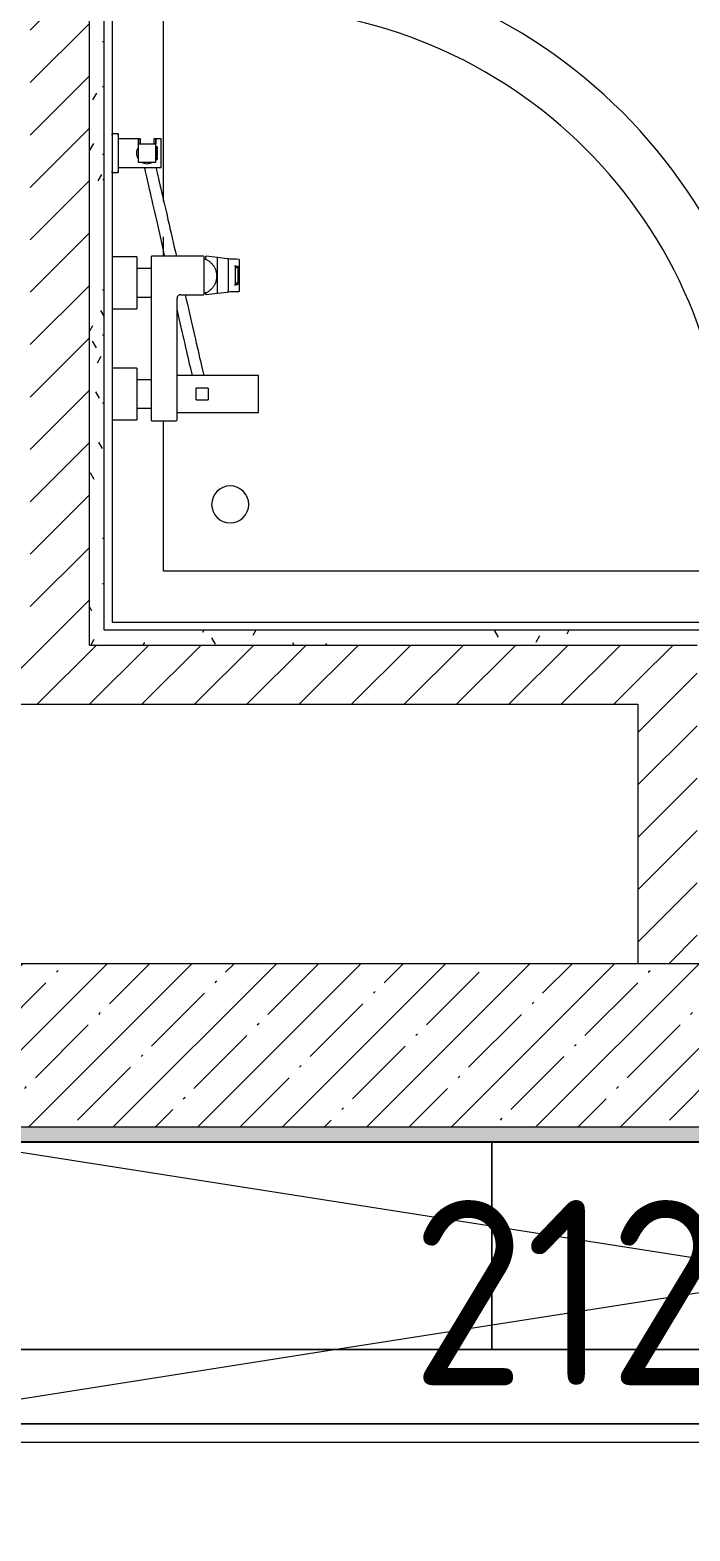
# Model space of a CAD drawing. Header units: millimetres. Extents: x 81382 to 274764, y -8553 to 29000.
# Drawn here: x 112160 to 113050, y 4634 to 6660 of the extents above; entities that cross this region are included whole.
import ezdxf

# ---------------------------------------------------------------- set-up
doc = ezdxf.new("R2010")
doc.units = ezdxf.units.MM
for name, color, linetype, lineweight in [('A-ANNO-DIMS', 7, 'Continuous', 9), ('A-ANNO-DIMS-100', 7, 'Continuous', 9), ('A-WALL', 7, 'Continuous', 9), ('I-WALL', 7, 'Continuous', 9), ('P-SANR-FIXT', 7, 'Continuous', 9)]:
    doc.layers.add(name, color=color, linetype=linetype, lineweight=lineweight)
for name, color, linetype, lineweight, true_color in [('A-WALL-1', 7, 'Continuous', 9, 0x3c3c3c), ('A-WALL-FNSH-1', 7, 'Continuous', 9, 0x3c3c3c), ('I-FURN-1', 7, 'Continuous', 9, 0xf0f0f0)]:
    doc.layers.add(name, color=color, linetype=linetype, lineweight=lineweight, true_color=true_color)
doc.styles.add('ISOCPEUR', font='isocpeur.ttf', dxfattribs={"width": 0.9, "height": 250})
doc.dimstyles.new('ISO-2_5_0_9К_БОЛЬШОЙ', dxfattribs={"dimscale": 304.8, "dimtxt": 248.995294, "dimasz": 0.492126, "dimexe": 0.393701, "dimexo": 0.984252, "dimgap": 0, "dimtad": 1, "dimdec": 0, "dimrnd": 10, "dimzin": 0, "dimdsep": 46, "dimtxsty": 'ISOCPEUR', "dimblk1": 'OBLIQUE', "dimblk2": 'OBLIQUE', "dimsah": 1, "dimcen": 0.09, "dimdle": 0.393701, "dimazin": 0, "dimtfac": 1, "dimtdec": 4, "dimtix": 1, "dimtmove": 0, "dimatfit": 3, "dimfxl": 1, "dimtvp": 1, "dimtolj": 1, "dimtzin": 0, "dimarcsym": 2})
pattern_1 = [(45, (0, 0), (-35.35534, 35.35534), [])]
pattern_2 = [(0, (0, 0), (121.92, 30.48), [10.058, -81.382, 10.058, -81.382, -487.68]), (0, (0, 0), (121.92, 30.48), [-182.88, 10.058, -172.822, 10.058, -81.382, -213.36]), (0, (0, 0), (121.92, 30.48), [-457.2, 10.058, -50.902, 10.058, -142.342]), (120, (45.72, 15.24), (-87.356454, 90.345817), [10.058, -81.382, 10.058, -81.382, -487.68]), (120, (45.72, 15.24), (-87.356454, 90.345817), [-182.88, 10.058, -172.822, 10.058, -81.382, -213.36]), (120, (45.72, 15.24), (-87.356454, 90.345817), [-457.2, 10.058, -50.902, 10.058, -142.342]), (240, (60.96, 76.2), (-34.563546, -120.825817), [10.058, -81.382, 10.058, -81.382, -487.68]), (240, (60.96, 76.2), (-34.563546, -120.825817), [-182.88, 10.058, -172.822, 10.058, -81.382, -213.36]), (240, (60.96, 76.2), (-34.563546, -120.825817), [-457.2, 10.058, -50.902, 10.058, -142.342])]

# ---------------------------------------------------------------- blocks, each defined once
blk = doc.blocks.new('Шкаф параметрический - 1_33-25588469-План размещения напольных электротехнических лючков и розеток 3 этажа в осях 23-33')
at = {"layer": 'I-FURN-1'}
for p, q in [((0, 380.8), (0, 100)), ((0, 100), (0, 380.8)), ((122.3, 380.8), (1912.5, 100)), ((637.5, 100), (2427.7, 380.8)), ((2550, 100), (2550, 380.8)), ((2550, 380.8), (2550, 100)), ((0, 0), (637.5, 100)), ((0, 100), (0, 0)), ((0, 0), (0, 100)), ((1912.5, 100), (2550, 0)), ((2550, 0), (2550, 100)), ((2550, 100), (2550, 0)), ((0, 0), (2550, 0)), ((2550, 0), (0, 0))]:
    blk.add_line(p, q, dxfattribs=at)
blk = doc.blocks.new('поддон угловой - 900х900-V168-План размещения напольных электротехнических лючков и розеток 3 этажа в осях 23-33')
at = {"layer": 'P-SANR-FIXT'}
for p, q in [((-270, 450), (-449, 450)), ((-380, 119.7), (-380, 380)), ((-380, 380), (-270, 380)), ((-380, 45), (-380, 71)), ((-380, -380), (-380, -177)), ((380, -270), (380, -380)), ((450, -291.4), (450, -270)), ((380, -380), (-380, -380)), ((371, -450), (415.1, -450))]:
    blk.add_line(p, q, dxfattribs=at)
for centre, radius, start, end in [((-270, -270), 720, 360, 90), ((-270, -270), 650, 0, 90), ((-290, -290), 25, 90, 270), ((-290, -290), 25, 270, 90)]:
    blk.add_arc(centre, radius, start, end, dxfattribs=at)
blk = doc.blocks.new('Смеситель для ванны с душевым гарнитуром - Смеситель для ванны с душевым гарнитуром-V169-План размещения напольных электротехнических лючков и розеток 3 этажа в осях 23-33')
at = {"layer": 'P-SANR-FIXT'}
for p, q in [((112279, 6519.8), (112271, 6519.8)), ((112271, 6518.2), (112271, 6519.8)), ((112271, 6519.8), (112271, 6518.2)), ((112279, 6518.2), (112279, 6519.8)), ((112279, 6519.8), (112279, 6518.2)), ((112279, 6518.2), (112279, 6469.4)), ((112306.3, 6513.1), (112279, 6513.1)), ((112329.8, 6505.8), (112305.8, 6505.8)), ((112305.8, 6505.8), (112305.8, 6481.8)), ((112308.3, 6513.1), (112306.3, 6513.1)), ((112306.3, 6513.1), (112306.3, 6505.8)), ((112306.3, 6505.8), (112306.3, 6513.1)), ((112308.8, 6505.8), (112308.8, 6512.6)), ((112326.8, 6512.6), (112326.8, 6505.8)), ((112329.5, 6513.1), (112327.3, 6513.1)), ((112329.5, 6505.8), (112329.5, 6513.1)), ((112337, 6513.1), (112329.5, 6513.1)), ((112329.5, 6513.1), (112329.5, 6505.8)), ((112329.8, 6481.8), (112329.8, 6505.8)), ((112331.3, 6502.2), (112329.8, 6502.2)), ((112331.3, 6502.2), (112329.8, 6502.2)), ((112331.3, 6502.2), (112329.8, 6502.2)), ((112331.3, 6502.2), (112329.8, 6502.2)), ((112331.3, 6502.2), (112329.8, 6502.2)), ((112331.3, 6502.2), (112329.8, 6502.2)), ((112331.3, 6502.2), (112329.8, 6502.2)), ((112331.3, 6502.2), (112329.8, 6502.2)), ((112331.3, 6502.2), (112331.3, 6499)), ((112331.3, 6499), (112331.3, 6502.2)), ((112331.3, 6502.2), (112331.3, 6499)), ((112331.3, 6499), (112331.3, 6502.2)), ((112331.3, 6502.2), (112331.3, 6499)), ((112331.3, 6499), (112331.3, 6502.2)), ((112331.3, 6502.2), (112331.3, 6499)), ((112331.3, 6499), (112331.3, 6502.2)), ((112331.3, 6502.2), (112331.3, 6499)), ((112331.3, 6499), (112331.3, 6502.2)), ((112331.3, 6502.2), (112331.3, 6499)), ((112331.3, 6499), (112331.3, 6502.2)), ((112331.3, 6502.2), (112331.3, 6499)), ((112331.3, 6499), (112331.3, 6502.2)), ((112331.3, 6502.2), (112331.3, 6499)), ((112331.3, 6499), (112331.3, 6502.2)), ((112337, 6474.6), (112337, 6513.1)), ((112329.8, 6499), (112331.3, 6499)), ((112329.8, 6499), (112331.3, 6499)), ((112329.8, 6499), (112331.3, 6499)), ((112329.8, 6499), (112331.3, 6499)), ((112329.8, 6499), (112331.3, 6499)), ((112329.8, 6499), (112331.3, 6499)), ((112329.8, 6499), (112331.3, 6499)), ((112329.8, 6499), (112331.3, 6499)), ((112331.3, 6497.7), (112329.8, 6497.7)), ((112331.3, 6497.7), (112329.8, 6497.7)), ((112331.3, 6497.7), (112329.8, 6497.7)), ((112331.3, 6497.7), (112329.8, 6497.7)), ((112331.3, 6497.7), (112329.8, 6497.7)), ((112331.3, 6497.7), (112329.8, 6497.7)), ((112331.3, 6497.7), (112329.8, 6497.7)), ((112331.3, 6497.7), (112329.8, 6497.7)), ((112329.8, 6494.5), (112331.3, 6494.5)), ((112329.8, 6494.5), (112331.3, 6494.5)), ((112329.8, 6494.5), (112331.3, 6494.5)), ((112329.8, 6494.5), (112331.3, 6494.5)), ((112329.8, 6494.5), (112331.3, 6494.5)), ((112329.8, 6494.5), (112331.3, 6494.5)), ((112329.8, 6494.5), (112331.3, 6494.5)), ((112329.8, 6494.5), (112331.3, 6494.5)), ((112331.3, 6493.2), (112329.8, 6493.2)), ((112331.3, 6493.2), (112329.8, 6493.2)), ((112331.3, 6493.2), (112329.8, 6493.2)), ((112331.3, 6493.2), (112329.8, 6493.2)), ((112331.3, 6493.2), (112329.8, 6493.2)), ((112331.3, 6493.2), (112329.8, 6493.2)), ((112331.3, 6493.2), (112329.8, 6493.2)), ((112331.3, 6493.2), (112329.8, 6493.2)), ((112329.8, 6490), (112331.3, 6490)), ((112329.8, 6490), (112331.3, 6490)), ((112329.8, 6490), (112331.3, 6490)), ((112329.8, 6490), (112331.3, 6490)), ((112329.8, 6490), (112331.3, 6490)), ((112329.8, 6490), (112331.3, 6490)), ((112329.8, 6490), (112331.3, 6490)), ((112329.8, 6490), (112331.3, 6490)), ((112331.3, 6488.6), (112329.8, 6488.6)), ((112331.3, 6488.6), (112329.8, 6488.6)), ((112331.3, 6488.6), (112329.8, 6488.6)), ((112331.3, 6488.6), (112329.8, 6488.6)), ((112331.3, 6488.6), (112329.8, 6488.6)), ((112331.3, 6488.6), (112329.8, 6488.6)), ((112331.3, 6488.6), (112329.8, 6488.6)), ((112331.3, 6488.6), (112329.8, 6488.6)), ((112329.8, 6485.4), (112331.3, 6485.4)), ((112329.8, 6485.4), (112331.3, 6485.4)), ((112329.8, 6485.4), (112331.3, 6485.4)), ((112329.8, 6485.4), (112331.3, 6485.4)), ((112329.8, 6485.4), (112331.3, 6485.4)), ((112329.8, 6485.4), (112331.3, 6485.4)), ((112329.8, 6485.4), (112331.3, 6485.4)), ((112329.8, 6485.4), (112331.3, 6485.4)), ((112331.3, 6497.7), (112331.3, 6494.5)), ((112331.3, 6494.5), (112331.3, 6497.7)), ((112331.3, 6497.7), (112331.3, 6494.5)), ((112331.3, 6494.5), (112331.3, 6497.7)), ((112331.3, 6497.7), (112331.3, 6494.5)), ((112331.3, 6494.5), (112331.3, 6497.7)), ((112331.3, 6497.7), (112331.3, 6494.5)), ((112331.3, 6494.5), (112331.3, 6497.7)), ((112331.3, 6497.7), (112331.3, 6494.5)), ((112331.3, 6494.5), (112331.3, 6497.7)), ((112331.3, 6497.7), (112331.3, 6494.5)), ((112331.3, 6494.5), (112331.3, 6497.7)), ((112331.3, 6497.7), (112331.3, 6494.5)), ((112331.3, 6494.5), (112331.3, 6497.7)), ((112331.3, 6497.7), (112331.3, 6494.5)), ((112331.3, 6494.5), (112331.3, 6497.7)), ((112331.3, 6493.2), (112331.3, 6490)), ((112331.3, 6490), (112331.3, 6493.2)), ((112331.3, 6493.2), (112331.3, 6490)), ((112331.3, 6490), (112331.3, 6493.2)), ((112331.3, 6493.2), (112331.3, 6490)), ((112331.3, 6490), (112331.3, 6493.2)), ((112331.3, 6493.2), (112331.3, 6490)), ((112331.3, 6490), (112331.3, 6493.2)), ((112331.3, 6493.2), (112331.3, 6490)), ((112331.3, 6490), (112331.3, 6493.2)), ((112331.3, 6493.2), (112331.3, 6490)), ((112331.3, 6490), (112331.3, 6493.2)), ((112331.3, 6493.2), (112331.3, 6490)), ((112331.3, 6490), (112331.3, 6493.2)), ((112331.3, 6493.2), (112331.3, 6490)), ((112331.3, 6490), (112331.3, 6493.2)), ((112331.3, 6488.6), (112331.3, 6485.4)), ((112331.3, 6485.4), (112331.3, 6488.6)), ((112331.3, 6488.6), (112331.3, 6485.4)), ((112331.3, 6485.4), (112331.3, 6488.6)), ((112331.3, 6488.6), (112331.3, 6485.4)), ((112331.3, 6485.4), (112331.3, 6488.6)), ((112331.3, 6488.6), (112331.3, 6485.4)), ((112331.3, 6485.4), (112331.3, 6488.6)), ((112331.3, 6488.6), (112331.3, 6485.4)), ((112331.3, 6485.4), (112331.3, 6488.6)), ((112331.3, 6488.6), (112331.3, 6485.4)), ((112331.3, 6485.4), (112331.3, 6488.6)), ((112331.3, 6488.6), (112331.3, 6485.4)), ((112331.3, 6485.4), (112331.3, 6488.6)), ((112331.3, 6488.6), (112331.3, 6485.4)), ((112331.3, 6485.4), (112331.3, 6488.6)), ((112271, 6469.4), (112271, 6467.8)), ((112271, 6467.8), (112271, 6469.4)), ((112271, 6467.8), (112279, 6467.8)), ((112279, 6474.6), (112337, 6474.6)), ((112279, 6469.4), (112279, 6467.8)), ((112279, 6467.8), (112279, 6469.4)), ((112305.8, 6481.8), (112329.8, 6481.8)), ((112304, 6353.8), (112271, 6353.8)), ((112304, 6353.8), (112271, 6353.8)), ((112304, 6353.8), (112304, 6283.8)), ((112304, 6353.8), (112304, 6283.8)), ((112323.3, 6353.8), (112323.3, 6133.8)), ((112323.3, 6353.8), (112323.3, 6133.8)), ((112393.8, 6354.8), (112324.3, 6354.8)), ((112393.8, 6354.8), (112324.3, 6354.8)), ((112394.8, 6303.8), (112394.8, 6353.8)), ((112394.8, 6303.8), (112394.8, 6353.8)), ((112396.6, 6354.8), (112397.4, 6354.8)), ((112396.6, 6354.8), (112396.6, 6349.8)), ((112413.1, 6352.8), (112397.4, 6354.8)), ((112413.1, 6304.9), (112413.1, 6352.8)), ((112425.9, 6351.2), (112413.1, 6352.8)), ((112427.5, 6351), (112425.9, 6351.2)), ((112427.5, 6306.6), (112427.5, 6351)), ((112429.8, 6350.8), (112427.5, 6351)), ((112438.7, 6350.8), (112429.8, 6350.8)), ((112437.5, 6341.3), (112435.9, 6341.3)), ((112437.5, 6341.3), (112436, 6341.3)), ((112437.5, 6341.3), (112440, 6341.3)), ((112438.2, 6339.2), (112438.2, 6341.3)), ((112442.1, 6350.4), (112438.7, 6350.8)), ((112442.1, 6350.4), (112442.1, 6307.3)), ((112323.3, 6338.1), (112304, 6338.1)), ((112437.2, 6318.4), (112437.2, 6339.2)), ((112440.2, 6339.2), (112437.2, 6339.2)), ((112440.2, 6339.2), (112440.2, 6318.4)), ((112363.3, 6302.8), (112393.8, 6302.8)), ((112363.3, 6302.8), (112393.8, 6302.8)), ((112396.6, 6306.3), (112396.6, 6302.9)), ((112397.4, 6302.9), (112396.6, 6302.9)), ((112397.4, 6302.9), (112413.1, 6304.9)), ((112413.1, 6304.9), (112425.9, 6306.4)), ((112425.9, 6306.5), (112427.5, 6306.6)), ((112427.5, 6306.6), (112429.8, 6306.9)), ((112429.8, 6306.9), (112438.7, 6306.9)), ((112437.5, 6316.3), (112435.9, 6316.3)), ((112436, 6316.3), (112437.5, 6316.3)), ((112440.2, 6318.4), (112437.2, 6318.4)), ((112440, 6316.3), (112437.5, 6316.3)), ((112438.2, 6316.3), (112438.2, 6318.4)), ((112438.7, 6306.9), (112442.1, 6307.3)), ((112271, 6283.8), (112304, 6283.8)), ((112271, 6283.8), (112304, 6283.8)), ((112304, 6299.6), (112323.3, 6299.6)), ((112358.3, 6133.8), (112358.3, 6297.8)), ((112358.3, 6133.8), (112358.3, 6297.8)), ((112304, 6203.8), (112271, 6203.8)), ((112304, 6203.8), (112271, 6203.8)), ((112304, 6203.8), (112304, 6133.8)), ((112304, 6203.8), (112304, 6133.8)), ((112323.3, 6188.1), (112304, 6188.1)), ((112467.8, 6193.8), (112358.3, 6193.8)), ((112468.3, 6144.3), (112468.3, 6193.3)), ((112400.3, 6176.8), (112384.3, 6176.8)), ((112384.3, 6176.3), (112384.3, 6176.8)), ((112384.3, 6176.8), (112384.3, 6176.3)), ((112384.3, 6161.3), (112384.3, 6176.3)), ((112384.3, 6161.3), (112384.3, 6160.8)), ((112384.3, 6160.8), (112384.3, 6161.3)), ((112384.3, 6160.8), (112400.3, 6160.8)), ((112400.3, 6176.3), (112400.3, 6176.8)), ((112400.3, 6176.8), (112400.3, 6176.3)), ((112400.3, 6176.3), (112400.3, 6161.3)), ((112400.3, 6161.3), (112400.3, 6160.8)), ((112400.3, 6160.8), (112400.3, 6161.3)), ((112304, 6149.6), (112323.3, 6149.6)), ((112358.3, 6143.8), (112467.8, 6143.8)), ((112271, 6133.8), (112304, 6133.8)), ((112271, 6133.8), (112304, 6133.8)), ((112324.3, 6132.8), (112357.3, 6132.8)), ((112324.3, 6132.8), (112357.3, 6132.8))]:
    blk.add_line(p, q, dxfattribs=at)
at = {"layer": 'P-SANR-FIXT', "flags": 128}
for points in [[(112342, 6354.8), (112340.7, 6360.3), (112339.3, 6366.7), (112337.8, 6373), (112336.4, 6379.2), (112335, 6385.4), (112333.6, 6391.4), (112332.2, 6397.4), (112330.9, 6403.2), (112329.6, 6409), (112328.3, 6414.6), (112327, 6420), (112325.8, 6425.4), (112324.6, 6430.5), (112323.5, 6435.6), (112322.3, 6440.4), (112321.3, 6445.1), (112320.3, 6449.6), (112319.3, 6453.9), (112318.3, 6457.9), (112317.4, 6461.8), (112316.6, 6465.5), (112315.8, 6469), (112315.1, 6472.2), (112314.5, 6474.6)], [(112330, 6474.1), (112330.8, 6470.8), (112331.6, 6467.2), (112332.5, 6463.4), (112333.4, 6459.4), (112334.3, 6455.3), (112335.3, 6450.9), (112336.4, 6446.3), (112337.5, 6441.6), (112338.6, 6436.6), (112339.8, 6431.5), (112341, 6426.3), (112342.2, 6420.9), (112343.5, 6415.4), (112344.8, 6409.7), (112346.1, 6403.9), (112347.5, 6398), (112348.8, 6392), (112350.2, 6385.9), (112351.7, 6379.7), (112353.1, 6373.4), (112354.5, 6367.1), (112356, 6360.7), (112357.4, 6354.8)], [(112394.8, 6351.5), (112395.8, 6351.1), (112396.7, 6350.8), (112397.6, 6350.3), (112398.5, 6349.9), (112399.4, 6349.4), (112400.2, 6348.9), (112401.1, 6348.3), (112401.9, 6347.7), (112402.6, 6347.1), (112403.4, 6346.5), (112404.1, 6345.8), (112404.8, 6345.1), (112405.5, 6344.3), (112406.2, 6343.6), (112406.8, 6342.8), (112407.4, 6342), (112407.9, 6341.1), (112408.4, 6340.3), (112408.9, 6339.4), (112409.3, 6338.5), (112409.8, 6337.6), (112410.1, 6336.7), (112410.5, 6335.7), (112410.8, 6334.8), (112411, 6333.8), (112411.2, 6332.8), (112411.4, 6331.8), (112411.6, 6330.9), (112411.7, 6329.9), (112411.7, 6328.9), (112411.7, 6327.9)], [(112437.2, 6339.2), (112437.3, 6339.7), (112437.3, 6340.1), (112437.3, 6340.5), (112437.3, 6340.9), (112437.4, 6341.1), (112437.4, 6341.3), (112437.5, 6341.3)], [(112440, 6341.3), (112440.1, 6341.1), (112440.1, 6340.9), (112440.2, 6340.5), (112440.2, 6340.1), (112440.2, 6339.7), (112440.2, 6339.2)], [(112411.7, 6326.8), (112411.7, 6325.8), (112411.6, 6324.8), (112411.4, 6323.9), (112411.2, 6322.9), (112411, 6321.9), (112410.8, 6320.9), (112410.5, 6320), (112410.1, 6319), (112409.8, 6318.1), (112409.4, 6317.2), (112408.9, 6316.3), (112408.4, 6315.4), (112407.9, 6314.6), (112407.4, 6313.7), (112406.8, 6312.9), (112406.2, 6312.1), (112405.5, 6311.4), (112404.9, 6310.6), (112404.2, 6309.9), (112403.4, 6309.2), (112402.7, 6308.6), (112401.9, 6307.9), (112401.1, 6307.4), (112400.2, 6306.8), (112399.4, 6306.3), (112398.5, 6305.8), (112397.6, 6305.3), (112396.7, 6304.9), (112395.8, 6304.5), (112394.9, 6304.2)], [(112369.4, 6302.6), (112370.8, 6296.2), (112372.3, 6289.9), (112373.7, 6283.7), (112375.1, 6277.6), (112376.5, 6271.5), (112377.8, 6265.5), (112379.2, 6259.7), (112380.5, 6254), (112381.8, 6248.3), (112383, 6242.9), (112384.3, 6237.5), (112385.5, 6232.4), (112386.6, 6227.4), (112387.7, 6222.5), (112388.8, 6217.8), (112389.8, 6213.4), (112390.8, 6209.1), (112391.7, 6205), (112392.6, 6201.1), (112393.5, 6197.4), (112394.3, 6193.9)], [(112437.5, 6316.3), (112437.4, 6316.4), (112437.4, 6316.6), (112437.3, 6316.8), (112437.3, 6317.1), (112437.3, 6317.5), (112437.3, 6318), (112437.2, 6318.4)], [(112440.2, 6318.4), (112440.2, 6318), (112440.2, 6317.5), (112440.2, 6317.1), (112440.1, 6316.8), (112440.1, 6316.6), (112440, 6316.4)], [(112378.9, 6193.8), (112378.5, 6195.7), (112377.6, 6199.5), (112376.7, 6203.5), (112375.7, 6207.7), (112374.7, 6212), (112373.7, 6216.6), (112372.6, 6221.4), (112371.5, 6226.3), (112370.3, 6231.4), (112369.1, 6236.6), (112367.9, 6242), (112366.6, 6247.6), (112365.3, 6253.2), (112364, 6259), (112362.6, 6264.9), (112361.2, 6270.9), (112359.8, 6277), (112358.4, 6283.2)]]:
    blk.add_lwpolyline(points, dxfattribs=at)
at = {"layer": 'P-SANR-FIXT'}
for centre, radius, start, end in [((112308.3, 6512.6), 0.5, 0, 90), ((112327.3, 6512.6), 0.5, 90, 180), ((112317.8, 6493.8), 14.2, 148.1524, 211.7439), ((112317.8, 6493.8), 14.2, 148.1524, 211.7439), ((112317.8, 6493.8), 14.2, 328.3082, 32.0443), ((112317.8, 6493.8), 14.2, 328.3082, 32.0443), ((112317.8, 6493.8), 14.2, 238.2631, 301.8541), ((112317.8, 6493.8), 14.2, 238.2631, 301.8541), ((112324.3, 6353.8), 1, 90, 180), ((112324.3, 6353.8), 1, 90, 180), ((112393.8, 6353.8), 1, 0, 90), ((112393.8, 6353.8), 1, 0, 90), ((112363.3, 6297.8), 5, 90, 180), ((112363.3, 6297.8), 5, 90, 180), ((112393.8, 6303.8), 1, 270, 0), ((112393.8, 6303.8), 1, 270, 0), ((112467.8, 6193.3), 0.5, 0, 90), ((112467.8, 6144.3), 0.5, 270, 0), ((112324.3, 6133.8), 1, 180, 270), ((112324.3, 6133.8), 1, 180, 270), ((112357.3, 6133.8), 1, 270, 0), ((112357.3, 6133.8), 1, 270, 0)]:
    blk.add_arc(centre, radius, start, end, dxfattribs=at)
blk = doc.blocks.new('DIMBLOCK11-План размещения напольных электротехнических лючков и розеток 3 этажа в осях 23-33')
at = {"layer": 'A-ANNO-DIMS-100'}
for p, q in [((114028.6, 4701.4), (114028.6, 4874.4)), ((111909, 4777), (111909, 4634.4)), ((111909, 4754.4), (111909, 4777)), ((111789, 4754.4), (114148.6, 4754.4)), ((114028.6, 4754.4), (114028.6, 4701.4))]:
    blk.add_line(p, q, dxfattribs=at)
at = {"layer": 'A-ANNO-DIMS-100', "lineweight": 20}
for p, q in [((111909, 4754.4), (111984, 4829.4)), ((114028.6, 4754.4), (114103.6, 4829.4)), ((111909, 4754.4), (111834, 4679.4)), ((114028.6, 4754.4), (113953.6, 4679.4))]:
    blk.add_line(p, q, dxfattribs=at)
at = {"layer": 'A-ANNO-DIMS-100', "color": 0, "insert": (112674.3, 5081), "char_height": 250, "width": 706.764, "attachment_point": 1, "line_spacing_factor": 1.149209, "style": 'ISOCPEUR'}
blk.add_mtext('2120', dxfattribs=at)
blk = doc.blocks.new('_Oblique')
at = {"color": 0, "linetype": 'ByBlock', "lineweight": -2}
blk.add_line((-0.5, -0.5), (0.5, 0.5), dxfattribs=at)

msp = doc.modelspace()

# ---------------------------------------------------------------- hatches: boundary and pattern name
at = {"layer": 'I-WALL'}
h = msp.add_hatch(dxfattribs=at)
h.set_pattern_fill('FP_35', color=256, style=0, pattern_type=2)
h.set_pattern_definition(pattern_2)
h.paths.add_polyline_path([(112260, 5830), (112260, 8060), (112240, 8060), (112240, 5830)])
h = msp.add_hatch(dxfattribs=at)
h.set_pattern_fill('FP_5', color=256, style=0, pattern_type=2)
h.set_pattern_definition(pattern_1)
h.paths.add_polyline_path([(112240, 5830), (112240, 7980), (112160, 7980), (112160, 5830), (112215.3, 5830)])
h = msp.add_hatch(dxfattribs=at)
h.set_pattern_fill('FP_35', color=256, style=0, pattern_type=2)
h.set_pattern_definition(pattern_2)
h.paths.add_polyline_path([(113060, 5830), (113080, 5830), (113080, 5850), (112260, 5850), (112260, 5830), (112980, 5830)])
h = msp.add_hatch(dxfattribs=at)
h.set_pattern_fill('FP_5', color=256, style=0, pattern_type=2)
h.set_pattern_definition(pattern_1)
h.paths.add_polyline_path([(112980, 5750), (112980, 5830), (112010, 5830), (112010, 5750), (112533.3, 5750)])
h = msp.add_hatch(dxfattribs=at)
h.set_pattern_fill('FP_5', color=256, style=0, pattern_type=2)
h.set_pattern_definition(pattern_1)
h.paths.add_polyline_path([(113060, 5400), (113060, 5830), (112980, 5830), (112980, 5400)])
h = msp.add_hatch(dxfattribs=at)
h.set_pattern_fill('FP_4', color=256, style=0, pattern_type=2)
h.set_pattern_definition([(45, (0, 0), (-57.024626, 57.024626), []), (45, (57.025, 0), (-57.024626, 57.024626), [100.806, -20.161, 3.353, -16.808])])
h.paths.add_polyline_path([(119330, 5180), (119330, 5400), (118430, 5400), (118430, 5180), (119290, 5180)])
h.paths.add_polyline_path([(117350, 5180), (117380, 5180), (117380, 5400), (111930, 5400), (111930, 5180), (116349.1, 5180)])
h = msp.add_hatch(dxfattribs=at)
h.set_pattern_fill('FP_35', color=256, style=0, pattern_type=2)
h.set_pattern_definition(pattern_2)
h.paths.add_polyline_path([(118893, 5160), (119350, 5160), (119350, 5180), (118460, 5180), (118460, 5172), (118430, 5172), (118430, 5160)])
h.paths.add_polyline_path([(117380, 5160), (117380, 5172), (117350, 5172), (117350, 5180), (111910, 5180), (111910, 5160), (116349.1, 5160)])

# ---------------------------------------------------------------- linework, layer by layer
at = {"layer": 'A-WALL'}
for p, q in [((112240, 5830), (113060, 5830)), ((111930, 5180), (117350, 5180))]:
    msp.add_line(p, q, dxfattribs=at)
at = {"layer": 'A-WALL-1'}
for p, q in [((112260, 5850), (112260, 8080)), ((112240, 5830), (112240, 8060)), ((113080, 5850), (112260, 5850)), ((112010, 5750), (112980, 5750)), ((112980, 5750), (112980, 5400)), ((115660, 5400), (111930, 5400)), ((111910, 5160), (117380, 5160))]:
    msp.add_line(p, q, dxfattribs=at)
at = {"layer": 'A-WALL-FNSH-1'}
msp.add_line((111909, 5159), (117380, 5159), dxfattribs=at)
at = {"layer": 'I-FURN-1'}
for p, q in [((112782.8, 5160), (112782.8, 4879.2)), ((112782.8, 4879.2), (112782.8, 5160)), ((112782.8, 4879.2), (112782.8, 5160)), ((112782.8, 5160), (112782.8, 4879.2)), ((111932.8, 4879.2), (112782.8, 4879.2)), ((112782.8, 4879.2), (111932.8, 4879.2)), ((112782.8, 4879.2), (113632.8, 4879.2)), ((113632.8, 4879.2), (112782.8, 4879.2))]:
    msp.add_line(p, q, dxfattribs=at)
at = {"layer": 'I-WALL'}
for p, q in [((112271, 8091), (112271, 5861)), ((112271, 5861), (113091, 5861))]:
    msp.add_line(p, q, dxfattribs=at)

# ---------------------------------------------------------------- block references
at = {"layer": 'I-FURN-1'}
msp.add_blockref('Шкаф параметрический - 1_33-25588469-План размещения напольных электротехнических лючков и розеток 3 этажа в осях 23-33', (111932.8, 4779.2), dxfattribs=at)
at = {"layer": 'P-SANR-FIXT'}
for name, p in [('поддон угловой - 900х900-V168-План размещения напольных электротехнических лючков и розеток 3 этажа в осях 23-33', (112720, 6309.8)), ('Смеситель для ванны с душевым гарнитуром - Смеситель для ванны с душевым гарнитуром-V169-План размещения напольных электротехнических лючков и розеток 3 этажа в осях 23-33', (0, 0))]:
    msp.add_blockref(name, p, dxfattribs=at)

# ---------------------------------------------------------------- dimensions: what is measured, and where the dimension line sits
at = {"layer": 'A-ANNO-DIMS'}
dim = msp.add_linear_dim(base=(114028.6, 4754.4), p1=(111909, 5077), p2=(114028.6, 5001.4), dimstyle='ISO-2_5_0_9К_БОЛЬШОЙ', override={"dimpost": '<>', "dimfxl": 2120.92962}, dxfattribs=at)
dim.commit()
dim.dimension.update_dxf_attribs({"geometry": 'DIMBLOCK11-План размещения напольных электротехнических лючков и розеток 3 этажа в осях 23-33', "text_midpoint": (112968.8, 4879.4)})

doc.saveas('drawing.dxf')
